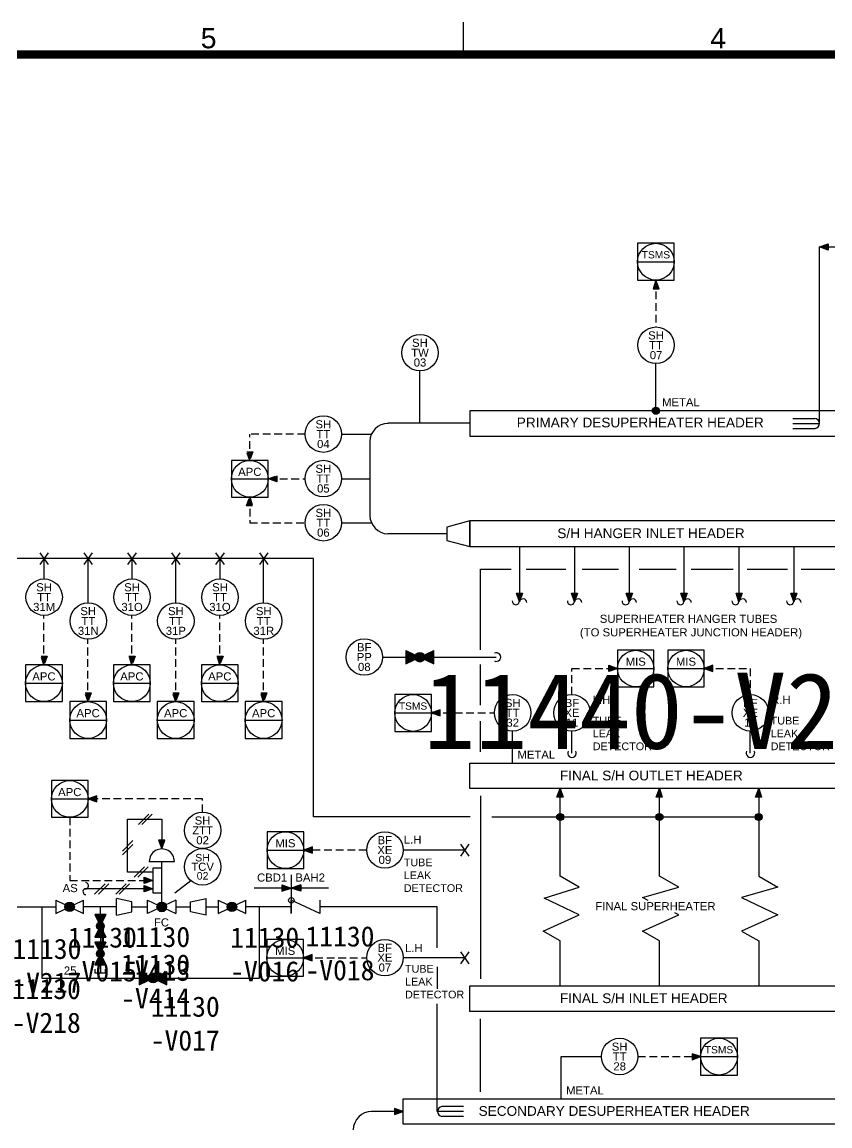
# Model space of a CAD drawing. Header units: millimetres. Extents: x 0 to 643, y 0 to 297.
# Drawn here: x 92.7 to 192.4, y 150.4 to 286.5 of the extents above; entities that cross this region are included whole.
import ezdxf
from ezdxf.enums import TextEntityAlignment as Align

# ---------------------------------------------------------------- set-up
doc = ezdxf.new("R2018")
doc.units = ezdxf.units.MM
doc.linetypes.add('HIDDEN2', pattern=[4.7625, 3.175, -1.5875])
for name, color, linetype in [('1_Valve', 7, 'Continuous'), ('3_I&C', 7, 'Continuous'), ('5_Etc', 7, 'Continuous'), ('6_PIPE(기타)', 7, 'Continuous'), ('6_PIPE(물)', 5, 'Continuous')]:
    doc.layers.add(name, color=color, linetype=linetype)
doc.styles.get("Standard").update_dxf_attribs({"font": 'arial.ttf'})

# ---------------------------------------------------------------- blocks, each defined once
blk = doc.blocks.new('*U9')
h = blk.add_hatch(color=0)
h.dxf.hatch_style = 1
h.paths.add_polyline_path([(-0.21, 0.43, -0.228749), (0.21, 0.43), (0.67, 1.39), (-0.67, 1.39)])
h = blk.add_hatch(color=0)
h.dxf.hatch_style = 1
edge = h.paths.add_edge_path()
edge.add_arc((0, 0), 0.479, 0, 360)
h = blk.add_hatch(color=0)
h.dxf.hatch_style = 1
h.paths.add_polyline_path([(0.67, -1.39), (0.21, -0.43, -0.228749), (-0.21, -0.43), (-0.67, -1.39)])
at = {"color": 0, "linetype": 'ByBlock', "ltscale": 0.1}
for p, q in [((0.67, 1.39), (-0.67, 1.39)), ((0.67, 1.39), (-0.67, -1.39)), ((-0.67, 1.39), (0.67, -1.39)), ((-0.67, -1.39), (0.67, -1.39))]:
    blk.add_line(p, q, dxfattribs=at)
at = {"color": 0}
blk.add_circle((0, 0), 0.479, dxfattribs=at)
at = {"color": 0, "lineweight": 30, "flags": 106}
blk.add_attdef('TAG01', text='', height=1, dxfattribs=at).set_placement((0, -2), align=Align.MIDDLE_CENTER)
at = {"color": 0}
blk.add_attdef('DESCRIPTION01', text='', height=1, dxfattribs=at).set_placement((0, -3.5), align=Align.MIDDLE_CENTER)
blk = doc.blocks.new('LOCAL INSTRUMENT_')
at = {"color": 0, "linetype": 'ByBlock', "ltscale": 0.1}
blk.add_circle((0, 0), 2.41, dxfattribs=at)
at = {"color": 0}
for tag, p in [('TAG01', (-0.01, 1.3)), ('TAG02', (0, 0)), ('TAG03', (0, -1.3))]:
    blk.add_attdef(tag, text='', height=1, dxfattribs=at).set_placement(p, align=Align.MIDDLE_CENTER)
blk = doc.blocks.new('INDICATE DISPLAY_')
at = {"color": 0}
blk.add_line((-2.43, 0), (2.43, 0), dxfattribs=at)
blk.add_lwpolyline([(2.43, 2.43), (-2.43, 2.43), (-2.43, -2.43), (2.43, -2.43)], close=True, dxfattribs=at)
blk.add_circle((0, 0), 2.43, dxfattribs=at)
for tag, p in [('TAG01', (0, 0.91)), ('TAG02', (0, -0.91))]:
    blk.add_attdef(tag, text='', height=1, dxfattribs=at).set_placement(p, align=Align.MIDDLE_CENTER)
blk = doc.blocks.new('*U8')
h = blk.add_hatch(color=0)
h.dxf.hatch_style = 1
edge = h.paths.add_edge_path()
edge.add_arc((0, 0), 0.586, 0, 360)
at = {"color": 0, "linetype": 'ByBlock', "ltscale": 0.1}
for p, q in [((0.82, 1.7), (-0.82, 1.7)), ((0.82, 1.7), (-0.82, -1.7)), ((-0.82, 1.7), (0.82, -1.7)), ((-0.82, -1.7), (0.82, -1.7))]:
    blk.add_line(p, q, dxfattribs=at)
at = {"color": 0}
blk.add_circle((0, 0), 0.586, dxfattribs=at)
at = {"color": 0, "lineweight": 30, "flags": 106}
blk.add_attdef('TAG01', text='', height=1, dxfattribs=at).set_placement((0, -2), align=Align.MIDDLE_CENTER)
at = {"color": 0}
blk.add_attdef('DESCRIPTION01', text='', height=1, dxfattribs=at).set_placement((0, -3.5), align=Align.MIDDLE_CENTER)
blk = doc.blocks.new('*U14')
h = blk.add_hatch(color=0)
h.dxf.hatch_style = 1
h.paths.add_polyline_path([(-0.26, 0.53, -0.228749), (0.26, 0.53), (0.82, 1.71), (-0.82, 1.71)])
h = blk.add_hatch(color=0)
h.dxf.hatch_style = 1
edge = h.paths.add_edge_path()
edge.add_arc((0, 0), 0.589, 0, 360)
h = blk.add_hatch(color=0)
h.dxf.hatch_style = 1
h.paths.add_polyline_path([(0.82, -1.71), (0.26, -0.53, -0.228749), (-0.26, -0.53), (-0.82, -1.71)])
at = {"color": 0, "linetype": 'ByBlock', "ltscale": 0.1}
for p, q in [((0.82, 1.71), (-0.82, 1.71)), ((0.82, 1.71), (-0.82, -1.71)), ((-0.82, 1.71), (0.82, -1.71)), ((-0.82, -1.71), (0.82, -1.71))]:
    blk.add_line(p, q, dxfattribs=at)
at = {"color": 0}
blk.add_circle((0, 0), 0.589, dxfattribs=at)
at = {"color": 0, "lineweight": 30, "flags": 106}
blk.add_attdef('TAG01', text='', height=1, dxfattribs=at).set_placement((0, -2), align=Align.MIDDLE_CENTER)
at = {"color": 0}
blk.add_attdef('DESCRIPTION01', text='', height=1, dxfattribs=at).set_placement((0, -3.5), align=Align.MIDDLE_CENTER)
blk = doc.blocks.new('*U20')
at = {"color": 0, "linetype": 'ByBlock'}
for p, q in [((-2.5, -2.88), (-3.13, 0)), ((0, 0), (-3.13, 0)), ((0, 0), (-0.62, -2.88)), ((-0.62, -2.88), (-2.5, -2.88))]:
    blk.add_line(p, q, dxfattribs=at)
at = {"color": 0}
blk.add_attdef('DESCRIPTION01', text='', height=1, dxfattribs=at).set_placement((1.08, 1.74), align=Align.TOP_LEFT)
blk = doc.blocks.new('*U22')
h = blk.add_hatch(color=0)
h.dxf.hatch_style = 1
h.paths.add_polyline_path([(-1.17, 0.4), (-1.17, -0.4), (0, 0)])
h = blk.add_hatch(color=0)
h.dxf.hatch_style = 1
h.paths.add_polyline_path([(1.17, -0.4), (1.17, 0.4), (0, 0)])
at = {"color": 0}
for p, q in [((0, 1.62), (0, -3.11)), ((-1.17, 0), (-4.58, 0)), ((-1.17, 0.4), (-1.17, -0.4)), ((-1.17, 0.4), (0, 0)), ((-1.17, -0.4), (0, 0)), ((1.17, 0.4), (0, 0)), ((1.17, -0.4), (0, 0)), ((1.17, 0.4), (1.17, -0.4)), ((4.58, 0), (1.17, 0))]:
    blk.add_line(p, q, dxfattribs=at)
blk.add_attdef('DESCRIPTION01_', text='', height=1, dxfattribs=at).set_placement((-0.5, 0.5), align=Align.BOTTOM_RIGHT)
blk.add_attdef('DESCRIPTION02_', text='', height=1, dxfattribs=at).set_placement((0.5, 0.5), align=Align.BOTTOM_LEFT)
blk = doc.blocks.new('*U26')
h = blk.add_hatch(color=0)
h.dxf.hatch_style = 1
h.paths.add_polyline_path([(0, 0), (0.58, 0.27, 0.6373), (-0.58, 0.27)])
h.paths.add_polyline_path([(-0.58, 0.27, 0.109435), (-0.64, 0, 0.109435), (-0.58, -0.27), (0, 0)])
h.paths.add_polyline_path([(0, 0), (-0.58, -0.27, 0.6373), (0.58, -0.27)])
h.paths.add_polyline_path([(0.58, -0.27, 0.109435), (0.64, 0, 0.109435), (0.58, 0.27), (0, 0)])
at = {"color": 0}
for p, q in [((0, 0), (0, 6)), ((-1.87, -0.87), (-1.87, 0.87)), ((-1.87, 0.87), (1.87, -0.87)), ((1.87, 0.87), (-1.87, -0.87)), ((1.87, 0.87), (1.87, -0.87))]:
    blk.add_line(p, q, dxfattribs=at)
at = {"color": 0, "linetype": 'ByBlock'}
blk.add_lwpolyline([(-1.66, 6), (1.66, 6, 1.000163)], format="xyb", close=True, dxfattribs=at)
at = {"color": 0}
for centre, radius in [((5.39, 5.3), 2.41), ((0, 0), 0.639)]:
    blk.add_circle(centre, radius, dxfattribs=at)
for tag, p in [('TAG01', (5.39, 6.5)), ('TAG02', (5.39, 5.3)), ('TAG03', (5.39, 4.1)), ('DESCRIPTION01', (-0.05, -2.06))]:
    blk.add_attdef(tag, text='', height=1, dxfattribs=at).set_placement(p, align=Align.MIDDLE_CENTER)
blk = doc.blocks.new('*U11')
at = {"color": 0}
for tag, p in [('TAG01', (5, 1.5)), ('DESCRIPTION01', (5, -2.07))]:
    blk.add_attdef(tag, text='', height=1, dxfattribs=at).set_placement(p, align=Align.MIDDLE_CENTER)
blk = doc.blocks.new('*U45')
at = {"color": 0}
for p, q in [((-2.74, -3.64), (-2.74, -2.13)), ((0.51, -3.64), (-2.74, -2.13)), ((0.51, -2.13), (0.51, -3.64))]:
    blk.add_line(p, q, dxfattribs=at)
blk.add_circle((-2.74, -2.13), 0.313, dxfattribs=at)
at = {"color": 0, "lineweight": 30, "flags": 104}
blk.add_attdef('TAG01', text='', height=1, dxfattribs=at).set_placement((-1.11, -4.89), align=Align.MIDDLE_CENTER)
at = {"color": 0}
blk.add_attdef('DESCRIPTION01', text='', height=1, dxfattribs=at).set_placement((-1.11, -6.89), align=Align.MIDDLE_CENTER)

msp = doc.modelspace()

# ---------------------------------------------------------------- hatches: boundary and pattern name
at = {"layer": '1_Valve'}
h = msp.add_hatch(color=256, dxfattribs=at)
h.dxf.hatch_style = 1
h.paths.add_polyline_path([(109.59, 185.64), (109.99, 184.56), (110.34, 185.64)])
h = msp.add_hatch(color=256, dxfattribs=at)
h.dxf.hatch_style = 1
h.paths.add_polyline_path([(107.8, 179.28), (108.87, 179.64), (107.8, 180.04)])
at = {"layer": '3_I&C'}
h = msp.add_hatch(color=256, dxfattribs=at)
h.dxf.hatch_style = 1
h.paths.add_polyline_path([(171.3, 253.62), (170.91, 254.7), (170.55, 253.62)])
h = msp.add_hatch(color=256, dxfattribs=at)
h.dxf.hatch_style = 1
edge = h.paths.add_edge_path()
edge.add_arc((170.91, 238.58), 0.437, 0, 360)
at = {"layer": '3_I&C', "linetype": 'HIDDEN2', "ltscale": 0.3}
h = msp.add_hatch(color=256, dxfattribs=at)
h.dxf.hatch_style = 1
h.paths.add_polyline_path([(120.47, 233.53), (120.83, 232.46), (121.22, 233.53)])
h = msp.add_hatch(color=256, dxfattribs=at)
h.dxf.hatch_style = 1
h.paths.add_polyline_path([(124.16, 230.55), (123.09, 230.2), (124.16, 229.8)])
h = msp.add_hatch(color=256, dxfattribs=at)
h.dxf.hatch_style = 1
h.paths.add_polyline_path([(121.18, 226.86), (120.83, 227.93), (120.43, 226.86)])
h = msp.add_hatch(color=256, dxfattribs=at)
h.dxf.hatch_style = 1
h.paths.add_polyline_path([(95.09, 208.31), (95.45, 207.24), (95.85, 208.31)])
h = msp.add_hatch(color=256, dxfattribs=at)
h.dxf.hatch_style = 1
h.paths.add_polyline_path([(105.93, 208.31), (106.29, 207.24), (106.69, 208.31)])
h = msp.add_hatch(color=256, dxfattribs=at)
h.dxf.hatch_style = 1
h.paths.add_polyline_path([(116.78, 208.31), (117.13, 207.24), (117.53, 208.31)])
at = {"layer": '3_I&C'}
h = msp.add_hatch(color=256, dxfattribs=at)
h.dxf.hatch_style = 1
h.paths.add_polyline_path([(165.11, 206.45), (166.18, 206.8), (165.11, 207.2)])
h = msp.add_hatch(color=256, dxfattribs=at)
h.dxf.hatch_style = 1
h.paths.add_polyline_path([(177.94, 207.2), (176.86, 206.8), (177.94, 206.45)])
at = {"layer": '3_I&C', "linetype": 'HIDDEN2', "ltscale": 0.3}
h = msp.add_hatch(color=256, dxfattribs=at)
h.dxf.hatch_style = 1
h.paths.add_polyline_path([(100.53, 203.79), (100.89, 202.71), (101.29, 203.79)])
h = msp.add_hatch(color=256, dxfattribs=at)
h.dxf.hatch_style = 1
h.paths.add_polyline_path([(111.34, 203.79), (111.69, 202.71), (112.09, 203.79)])
h = msp.add_hatch(color=256, dxfattribs=at)
h.dxf.hatch_style = 1
h.paths.add_polyline_path([(122.18, 203.79), (122.53, 202.71), (122.93, 203.79)])
at = {"layer": '3_I&C'}
h = msp.add_hatch(color=256, dxfattribs=at)
h.dxf.hatch_style = 1
h.paths.add_polyline_path([(144.3, 201.72), (143.23, 201.32), (144.3, 200.97)])
h = msp.add_hatch(color=256, dxfattribs=at)
h.dxf.hatch_style = 1
h.paths.add_polyline_path([(101.96, 191.12), (100.89, 190.72), (101.96, 190.36)])
h = msp.add_hatch(color=256, dxfattribs=at)
h.dxf.hatch_style = 1
h.paths.add_polyline_path([(128.55, 184.8), (127.48, 184.4), (128.55, 184.05)])
h = msp.add_hatch(color=256, dxfattribs=at)
h.dxf.hatch_style = 1
h.paths.add_polyline_path([(107.8, 180.31), (108.87, 180.67), (107.8, 181.07)])
h = msp.add_hatch(color=256, dxfattribs=at)
h.dxf.hatch_style = 1
h.paths.add_polyline_path([(128.53, 171.54), (127.46, 171.14), (128.53, 170.78)])
h = msp.add_hatch(color=256, dxfattribs=at)
h.dxf.hatch_style = 1
h.paths.add_polyline_path([(175.36, 158.55), (176.43, 158.95), (175.36, 159.31)])
at = {"layer": '6_PIPE(기타)'}
h = msp.add_hatch(color=256, dxfattribs=at)
h.dxf.hatch_style = 1
h.paths.add_polyline_path([(153.71, 216.1), (154.07, 215.02), (154.46, 216.1)])
h = msp.add_hatch(color=256, dxfattribs=at)
h.dxf.hatch_style = 1
h.paths.add_polyline_path([(160.5, 216.1), (160.86, 215.02), (161.26, 216.1)])
h = msp.add_hatch(color=256, dxfattribs=at)
h.dxf.hatch_style = 1
h.paths.add_polyline_path([(167.25, 216.1), (167.61, 215.02), (168.01, 216.1)])
h = msp.add_hatch(color=256, dxfattribs=at)
h.dxf.hatch_style = 1
h.paths.add_polyline_path([(174, 216.1), (174.36, 215.02), (174.76, 216.1)])
h = msp.add_hatch(color=256, dxfattribs=at)
h.dxf.hatch_style = 1
h.paths.add_polyline_path([(180.8, 216.1), (181.15, 215.02), (181.55, 216.1)])
h = msp.add_hatch(color=256, dxfattribs=at)
h.dxf.hatch_style = 1
h.paths.add_polyline_path([(187.55, 216.1), (187.9, 215.02), (188.3, 216.1)])
h = msp.add_hatch(color=256, dxfattribs=at)
h.dxf.hatch_style = 1
h.paths.add_polyline_path([(159.47, 190.92), (159.11, 191.99), (158.71, 190.92)])
h = msp.add_hatch(color=256, dxfattribs=at)
h.dxf.hatch_style = 1
h.paths.add_polyline_path([(171.7, 190.92), (171.34, 191.99), (170.95, 190.92)])
h = msp.add_hatch(color=256, dxfattribs=at)
h.dxf.hatch_style = 1
h.paths.add_polyline_path([(183.93, 190.92), (183.58, 191.99), (183.18, 190.92)])
h = msp.add_hatch(color=256, dxfattribs=at)
h.dxf.hatch_style = 1
edge = h.paths.add_edge_path()
edge.add_arc((159.11, 188.5), 0.437, 0, 360)
h = msp.add_hatch(color=256, dxfattribs=at)
h.dxf.hatch_style = 1
edge = h.paths.add_edge_path()
edge.add_arc((171.34, 188.5), 0.437, 0, 360)
h = msp.add_hatch(color=256, dxfattribs=at)
h.dxf.hatch_style = 1
edge = h.paths.add_edge_path()
edge.add_arc((183.58, 188.5), 0.437, 0, 360)
h = msp.add_hatch(color=256, dxfattribs=at)
h.dxf.hatch_style = 1
h.paths.add_polyline_path([(138.66, 151.8), (139.73, 152.2), (138.66, 152.55)])
at = {"layer": '6_PIPE(물)'}
h = msp.add_hatch(color=256, dxfattribs=at)
h.dxf.hatch_style = 1
h.paths.add_polyline_path([(192.15, 259.15), (191.08, 258.79), (192.15, 258.39)])

# ---------------------------------------------------------------- linework, layer by layer
msp.add_line((147.17, 282.5), (147.17, 286.5))
at = {"color": 0, "ltscale": 10, "const_width": 1}
msp.add_lwpolyline([(21.5, 282.5), (398.5, 282.5), (398.5, 14.5), (21.5, 14.5)], close=True, dxfattribs=at)
at = {"layer": '1_Valve'}
for p, q in [((105.77, 181.7), (105.77, 188.22)), ((105.77, 188.22), (109.98, 188.22)), ((108.36, 188.85), (107.09, 187.58)), ((108.79, 188.85), (107.52, 187.58)), ((109.98, 188.22), (109.98, 184.56)), ((106.41, 185.6), (105.14, 184.29)), ((106.41, 185.12), (105.14, 183.85)), ((108.87, 181.7), (105.77, 181.7)), ((107.84, 182.34), (106.57, 181.07)), ((108.28, 182.34), (107.01, 181.07)), ((109.98, 182.18), (108.87, 182.18)), ((108.87, 182.18), (108.87, 179.16)), ((102.99, 180.27), (101.68, 179)), ((103.43, 180.27), (102.16, 179)), ((105.58, 180.27), (104.31, 179)), ((106.01, 180.27), (104.74, 179)), ((111.57, 179.16), (113.56, 180.67)), ((108.87, 179.64), (100.45, 179.64)), ((108.87, 179.16), (109.98, 179.16))]:
    msp.add_line(p, q, dxfattribs=at)
for points in [[(110.34, 185.64), (109.59, 185.64), (109.99, 184.56), (110.34, 185.64)], [(107.8, 179.28), (107.8, 180.04), (108.87, 179.64), (107.8, 179.28)]]:
    msp.add_lwpolyline(points, dxfattribs=at)
for centre, radius, start, end in [((100.53, 180.03), 0.402, 259.7578, 80.4968), ((100.64, 179.3), 0.381, 118.6908, 262.9865)]:
    msp.add_arc(centre, radius, start, end, dxfattribs=at)
at = {"layer": '3_I&C', "linetype": 'HIDDEN2', "ltscale": 0.3}
for p, q in [((170.91, 254.7), (170.91, 248.9)), ((127.66, 235.68), (120.83, 235.68)), ((120.83, 232.46), (120.83, 235.68)), ((123.09, 230.2), (127.66, 230.2)), ((120.83, 227.93), (120.83, 224.75)), ((120.83, 224.75), (127.66, 224.75)), ((95.45, 207.24), (95.45, 213.36)), ((106.29, 207.24), (106.29, 213.36)), ((117.13, 207.24), (117.13, 213.36)), ((100.85, 202.71), (100.85, 210.42)), ((111.69, 202.71), (111.69, 210.42)), ((122.54, 202.71), (122.53, 210.42)), ((160.54, 203.59), (160.54, 206.8)), ((160.54, 206.8), (166.18, 206.8)), ((176.86, 206.8), (182.54, 206.8)), ((182.54, 206.8), (182.54, 203.59)), ((143.23, 201.32), (151.01, 201.32)), ((114.99, 190.72), (100.89, 190.72)), ((114.99, 189.09), (114.99, 190.72)), ((98.63, 188.46), (98.63, 180.67)), ((135.24, 184.4), (127.48, 184.4)), ((98.63, 180.67), (108.87, 180.67)), ((127.46, 171.14), (135.24, 171.14)), ((168.68, 158.95), (176.43, 158.95))]:
    msp.add_line(p, q, dxfattribs=at)
at = {"layer": '3_I&C'}
for p, q in [((170.91, 238.58), (170.91, 244.41)), ((141.8, 237.03), (141.8, 243.5)), ((147.95, 237.03), (137.86, 237.03)), ((132.15, 235.68), (135.83, 235.68)), ((135.64, 234.76), (135.64, 225.66)), ((132.15, 230.2), (135.64, 230.2)), ((132.15, 224.75), (135.85, 224.75)), ((145.13, 223.4), (137.86, 223.4)), ((95.97, 221.08), (94.93, 219.61)), ((94.93, 221.08), (95.97, 219.61)), ((101.41, 221.08), (100.37, 219.61)), ((100.37, 221.08), (101.41, 219.61)), ((106.81, 221.08), (105.77, 219.61)), ((105.77, 221.08), (106.81, 219.61)), ((112.21, 221.08), (111.18, 219.61)), ((111.18, 221.08), (112.21, 219.61)), ((117.65, 221.08), (116.62, 219.61)), ((116.62, 221.08), (117.65, 219.61)), ((123.05, 221.08), (122.02, 219.61)), ((122.02, 221.08), (123.05, 219.61)), ((95.45, 220.35), (95.45, 217.84)), ((100.89, 214.91), (100.89, 220.35)), ((106.29, 220.35), (106.29, 217.84)), ((111.69, 214.91), (111.69, 220.35)), ((117.13, 220.35), (117.13, 217.84)), ((122.53, 214.91), (122.53, 220.35)), ((137.19, 208.19), (140.09, 208.19)), ((143.5, 208.19), (151.21, 208.19)), ((153.23, 195.13), (153.23, 199.1)), ((160.54, 196.36), (160.54, 199.1)), ((182.54, 196.36), (182.54, 199.1)), ((147.83, 185.14), (146.8, 183.67)), ((146.8, 185.14), (147.83, 183.67)), ((147.32, 184.4), (139.73, 184.4)), ((147.83, 171.87), (146.8, 170.41)), ((146.8, 171.87), (147.83, 170.41)), ((147.32, 171.14), (139.73, 171.14)), ((159.23, 153.74), (159.23, 158.95)), ((159.23, 158.95), (164.2, 158.95))]:
    msp.add_line(p, q, dxfattribs=at)
for points in [[(170.55, 253.62), (171.3, 253.62), (170.91, 254.7), (170.55, 253.62)], [(165.11, 206.45), (165.11, 207.2), (166.18, 206.8), (165.11, 206.45)], [(177.94, 206.45), (177.94, 207.2), (176.86, 206.8), (177.94, 206.45)], [(144.3, 200.97), (144.3, 201.72), (143.23, 201.32), (144.3, 200.97)], [(101.96, 190.36), (101.96, 191.12), (100.89, 190.72), (101.96, 190.36)], [(128.55, 184.05), (128.55, 184.8), (127.48, 184.4), (128.55, 184.05)], [(107.8, 180.31), (107.8, 181.07), (108.87, 180.67), (107.8, 180.31)], [(128.53, 170.78), (128.53, 171.54), (127.46, 171.14), (128.53, 170.78)], [(175.36, 159.31), (175.36, 158.55), (176.43, 158.95), (175.36, 159.31)]]:
    msp.add_lwpolyline(points, dxfattribs=at)
at = {"layer": '3_I&C', "linetype": 'HIDDEN2', "ltscale": 0.3}
for points in [[(120.47, 233.53), (121.22, 233.53), (120.83, 232.46), (120.47, 233.53)], [(124.16, 230.55), (124.16, 229.8), (123.09, 230.2), (124.16, 230.55)], [(121.18, 226.86), (120.43, 226.86), (120.83, 227.93), (121.18, 226.86)], [(95.09, 208.31), (95.85, 208.31), (95.45, 207.24), (95.09, 208.31)], [(105.93, 208.31), (106.69, 208.31), (106.29, 207.24), (105.93, 208.31)], [(116.78, 208.31), (117.53, 208.31), (117.13, 207.24), (116.78, 208.31)], [(100.53, 203.79), (101.29, 203.79), (100.89, 202.71), (100.53, 203.79)], [(111.34, 203.79), (112.09, 203.79), (111.69, 202.71), (111.34, 203.79)], [(122.18, 203.79), (122.93, 203.79), (122.53, 202.71), (122.18, 203.79)]]:
    msp.add_lwpolyline(points, dxfattribs=at)
at = {"layer": '3_I&C'}
msp.add_circle((170.91, 238.58), 0.437, dxfattribs=at)
for centre, radius, start, end in [((137.88, 234.78), 2.24, 90, 180), ((137.95, 225.72), 2.32, 181.2292, 267.7567), ((151.23, 208.21), 0.536, 244.0448, 115.9552), ((160.56, 196.38), 0.536, 154.0448, 25.9552), ((182.56, 196.38), 0.536, 154.0448, 25.9552)]:
    msp.add_arc(centre, radius, start, end, dxfattribs=at)
at = {"layer": '5_Etc'}
for points in [[(193.86, 238.58), (147.95, 238.58), (147.95, 235.44), (193.86, 235.44)], [(193.86, 224.99), (147.95, 224.99), (147.95, 221.86), (193.86, 221.86)], [(147.95, 195.13), (214.79, 195.13), (214.79, 191.99), (147.95, 191.99)], [(147.95, 167.68), (193.86, 167.68), (193.86, 164.51), (147.95, 164.51)], [(139.73, 153.74), (198.35, 153.74), (198.35, 150.61), (139.73, 150.61)]]:
    msp.add_lwpolyline(points, close=True, dxfattribs=at)
msp.add_lwpolyline([(147.95, 224.99), (145.13, 224.24), (145.13, 222.57), (147.95, 221.86), (147.95, 224.99)], dxfattribs=at)
at = {"layer": '6_PIPE(기타)'}
for p, q in [((154.07, 221.86), (154.07, 215.02)), ((160.86, 221.86), (160.86, 215.02)), ((167.61, 221.86), (167.61, 215.02)), ((174.36, 221.86), (174.36, 215.02)), ((181.15, 221.86), (181.15, 215.02)), ((187.9, 221.86), (187.9, 215.02)), ((128.69, 220.35), (30.48, 220.35)), ((128.69, 188.5), (128.69, 220.35)), ((149.26, 209.11), (149.26, 219.04)), ((149.26, 219.04), (153.04, 219.04)), ((154.9, 219.04), (159.79, 219.04)), ((161.81, 219.04), (166.3, 219.04)), ((168.84, 219.04), (173.41, 219.04)), ((175.24, 219.04), (180.44, 219.04)), ((182.15, 219.04), (187.15, 219.04)), ((188.82, 219.04), (196.17, 219.04)), ((149.26, 202.28), (149.26, 207.28)), ((149.26, 196.52), (149.26, 200.29)), ((159.11, 181.19), (159.11, 191.99)), ((171.34, 181.19), (171.34, 191.99)), ((183.58, 191.99), (183.58, 181.19)), ((149.26, 191.12), (149.26, 168.56)), ((147.99, 188.5), (128.69, 188.5)), ((150.69, 188.5), (183.58, 188.5)), ((161.45, 179.84), (159.11, 181.19)), ((173.73, 179.84), (171.34, 181.19)), ((183.58, 181.19), (185.96, 179.84)), ((157.14, 178.5), (161.45, 179.84)), ((169.24, 178.57), (173.73, 179.84)), ((185.96, 179.84), (181.47, 178.57)), ((161.45, 176.42), (157.14, 178.5)), ((169.95, 178.21), (169.24, 178.57)), ((181.47, 178.57), (185.96, 176.42)), ((157.01, 174.4), (161.45, 176.42)), ((169.24, 174.4), (173.73, 176.42)), ((173.73, 176.42), (173.25, 176.66)), ((185.96, 176.42), (181.47, 174.4)), ((159.11, 173.24), (157.01, 174.4)), ((171.34, 173.24), (169.24, 174.4)), ((181.47, 174.4), (183.58, 173.24)), ((159.11, 167.68), (159.11, 173.24)), ((171.34, 167.68), (171.34, 173.24)), ((183.58, 173.24), (183.58, 167.68)), ((149.26, 154.62), (149.26, 163.63)), ((139.73, 152.2), (135.84, 152.2))]:
    msp.add_line(p, q, dxfattribs=at)
for points in [[(153.71, 216.1), (154.46, 216.1), (154.07, 215.02), (153.71, 216.1)], [(160.5, 216.1), (161.26, 216.1), (160.86, 215.02), (160.5, 216.1)], [(167.25, 216.1), (168.01, 216.1), (167.61, 215.02), (167.25, 216.1)], [(174, 216.1), (174.76, 216.1), (174.36, 215.02), (174, 216.1)], [(180.8, 216.1), (181.55, 216.1), (181.15, 215.02), (180.8, 216.1)], [(187.55, 216.1), (188.3, 216.1), (187.9, 215.02), (187.55, 216.1)], [(159.47, 190.92), (158.71, 190.92), (159.11, 191.99), (159.47, 190.92)], [(171.7, 190.92), (170.95, 190.92), (171.34, 191.99), (171.7, 190.92)], [(183.93, 190.92), (183.18, 190.92), (183.58, 191.99), (183.93, 190.92)], [(138.66, 152.55), (138.66, 151.8), (139.73, 152.2), (138.66, 152.55)]]:
    msp.add_lwpolyline(points, dxfattribs=at)
for centre in [(159.11, 188.5), (171.34, 188.5), (183.58, 188.5)]:
    msp.add_circle(centre, 0.437, dxfattribs=at)
for centre, radius, start, end in [((153.63, 215.11), 0.441, 177.9156, 349.1182), ((154.52, 214.92), 0.463, 0.7495, 166.8436), ((160.43, 215.11), 0.441, 177.9156, 349.1182), ((161.31, 214.92), 0.463, 0.7495, 166.8436), ((167.18, 215.11), 0.441, 177.9156, 349.1182), ((168.06, 214.92), 0.463, 0.7495, 166.8436), ((173.93, 215.11), 0.441, 177.9156, 349.1182), ((174.81, 214.92), 0.463, 0.7495, 166.8436), ((180.72, 215.11), 0.441, 177.9156, 349.1182), ((181.6, 214.92), 0.463, 0.7495, 166.8436), ((187.47, 215.11), 0.441, 177.9156, 349.1182), ((188.36, 214.92), 0.463, 0.7495, 166.8436), ((135.89, 149.88), 2.31, 90.7017, 178.7979)]:
    msp.add_arc(centre, radius, start, end, dxfattribs=at)
at = {"layer": '6_PIPE(물)'}
for p, q in [((191.08, 236.99), (191.08, 258.79)), ((191.08, 258.79), (203.71, 258.79)), ((187.79, 237.62), (190.5, 237.62)), ((187.79, 236.99), (191.08, 236.99)), ((187.79, 236.39), (190.53, 236.39)), ((85.48, 177.41), (96.92, 177.41)), ((95.17, 177.41), (95.17, 168.64)), ((104.38, 177.41), (100.31, 177.41)), ((102.4, 176.46), (102.4, 177.41)), ((106.29, 177.41), (108.24, 177.41)), ((111.73, 177.41), (113.52, 177.41)), ((115.43, 177.41), (116.93, 177.41)), ((125.95, 177.41), (120.33, 177.41)), ((122.02, 168.64), (122.02, 177.41)), ((143.94, 177.41), (129.44, 177.41)), ((143.94, 172.37), (143.94, 177.41)), ((102.4, 173.68), (102.4, 173.05)), ((102.4, 170.27), (102.4, 169.23)), ((101.76, 169.23), (101.76, 169.75)), ((102.99, 169.23), (101.76, 169.23)), ((102.99, 169.75), (102.99, 169.23)), ((143.94, 170.03), (143.94, 167.29)), ((95.17, 168.64), (107.2, 168.64)), ((110.62, 168.64), (122.02, 168.64)), ((143.94, 152.2), (143.94, 165.45)), ((147.2, 152.79), (144.5, 152.79)), ((147.2, 152.2), (143.94, 152.2)), ((147.2, 151.56), (144.5, 151.56))]:
    msp.add_line(p, q, dxfattribs=at)
msp.add_lwpolyline([(192.15, 259.15), (192.15, 258.39), (191.08, 258.79), (192.15, 259.15)], dxfattribs=at)
for centre, radius, start, end in [((190.46, 237.01), 0.618, 275.7282, 86.7539), ((144.61, 152.18), 0.625, 100.0268, 259.9732)]:
    msp.add_arc(centre, radius, start, end, dxfattribs=at)

# ---------------------------------------------------------------- block references
at = {"layer": '1_Valve'}
ref = msp.add_blockref('*U14', (141.8, 208.19), dxfattribs=dict(at, rotation=90))
lines = msp.add_mtext('11440-V270', dxfattribs={"layer": '0', "color": 0, "insert": (142.26, 206.29), "char_height": 9.392, "attachment_point": 1})
ref.add_attrib('TAG01', '', (142.26, 206.29), dxfattribs={"flags": 104}).embed_mtext(lines)
ref = msp.add_blockref('*U26', (109.98, 177.41), dxfattribs=dict(at, xscale=0.9328214466561867, yscale=0.9328214466561867, zscale=0.9328214466561867))
ref.add_attrib('TAG01', 'SH', dxfattribs={"layer": '0', "color": 0, "height": 0.933}).set_placement((115.01, 183.48), align=Align.MIDDLE_CENTER)
ref.add_attrib('TAG02', 'TCV', dxfattribs={"layer": '0', "color": 0, "height": 1}).set_placement((115.01, 182.36), align=Align.MIDDLE_CENTER)
ref.add_attrib('TAG03', '02', dxfattribs={"layer": '0', "color": 0, "height": 0.933}).set_placement((115.01, 181.24), align=Align.MIDDLE_CENTER)
ref.add_attrib('DESCRIPTION01', 'FC', dxfattribs={"layer": '0', "color": 0, "height": 1}).set_placement((109.94, 175.5), align=Align.MIDDLE_CENTER)
msp.add_blockref('*U11', (93.68, 178.23), dxfattribs=at).add_auto_attribs({'TAG01': 'AS'})
ref = msp.add_blockref('*U45', (128.9, 180.52), dxfattribs=dict(at, xscale=1.077625483031632, yscale=1.077625483031632, zscale=1.077625483031632))
lines = msp.add_mtext('11130\\P-V018', dxfattribs={"layer": '0', "color": 0, "insert": (127.7, 175.03), "char_height": 2.5, "attachment_point": 1})
ref.add_attrib('TAG01', '', (127.7, 175.03), dxfattribs={"flags": 104}).embed_mtext(lines)
ref = msp.add_blockref('*U8', (98.61, 177.41), dxfattribs=dict(at, rotation=90))
lines = msp.add_mtext('11130\\P-V015', dxfattribs={"layer": '0', "color": 0, "insert": (98.4, 174.89), "char_height": 2.5, "attachment_point": 1})
ref.add_attrib('TAG01', '', (98.4, 174.89), dxfattribs={"flags": 104}).embed_mtext(lines)
ref = msp.add_blockref('*U8', (118.63, 177.41), dxfattribs=dict(at, rotation=90))
lines = msp.add_mtext('11130\\P-V016', dxfattribs={"layer": '0', "color": 0, "insert": (118.42, 174.89), "char_height": 2.5, "attachment_point": 1})
ref.add_attrib('TAG01', '', (118.42, 174.89), dxfattribs={"flags": 104}).embed_mtext(lines)
ref = msp.add_blockref('*U9', (102.4, 175.07), dxfattribs=at)
lines = msp.add_mtext('11130\\P-V413', dxfattribs={"layer": '0', "color": 0, "insert": (104.97, 174.97), "char_height": 2.5, "attachment_point": 1})
ref.add_attrib('TAG01', '', (104.97, 174.97), dxfattribs={"flags": 104}).embed_mtext(lines)
ref = msp.add_blockref('*U8', (88.06, 173.46), dxfattribs=at)
lines = msp.add_mtext('11130\\P-V217', dxfattribs={"layer": '0', "color": 0, "insert": (91.56, 173.49), "char_height": 2.5, "attachment_point": 1})
ref.add_attrib('TAG01', '', (91.56, 173.49), dxfattribs={"flags": 104}).embed_mtext(lines)
ref = msp.add_blockref('*U9', (102.4, 171.66), dxfattribs=at)
lines = msp.add_mtext('11130\\P-V414', dxfattribs={"layer": '0', "color": 0, "insert": (104.97, 171.56), "char_height": 2.5, "attachment_point": 1})
ref.add_attrib('TAG01', '', (104.97, 171.56), dxfattribs={"flags": 104}).embed_mtext(lines)
ref = msp.add_blockref('*U8', (88.06, 168.59), dxfattribs=at)
lines = msp.add_mtext('11130\\P-V218', dxfattribs={"layer": '0', "color": 0, "insert": (91.49, 168.55), "char_height": 2.5, "attachment_point": 1})
ref.add_attrib('TAG01', '', (91.49, 168.55), dxfattribs={"flags": 104}).embed_mtext(lines)
ref = msp.add_blockref('*U14', (108.91, 168.64), dxfattribs=dict(at, rotation=90))
lines = msp.add_mtext('11130\\P-V017', dxfattribs={"layer": '0', "color": 0, "insert": (108.62, 166.37), "char_height": 2.5, "attachment_point": 1})
ref.add_attrib('TAG01', '', (108.62, 166.37), dxfattribs={"flags": 104}).embed_mtext(lines)
at = {"layer": '3_I&C'}
ref = msp.add_blockref('INDICATE DISPLAY_', (170.91, 256.96), dxfattribs=dict(at, xscale=0.9323980496620473, yscale=0.9323980496620473, zscale=0.9323980496620473))
ref.add_attrib('TAG01', 'TSMS', dxfattribs={"layer": '0', "color": 0, "height": 0.9}).set_placement((170.91, 257.81), align=Align.MIDDLE_CENTER)
ref = msp.add_blockref('LOCAL INSTRUMENT_', (141.82, 245.74), dxfattribs=dict(at, xscale=0.9328066012362992, yscale=0.9328066012362992, zscale=0.9328066012362992))
ref.add_attrib('TAG01', 'SH', dxfattribs={"layer": '0', "color": 0, "height": 1}).set_placement((141.81, 246.96), align=Align.MIDDLE_CENTER)
ref.add_attrib('TAG02', 'TW', dxfattribs={"layer": '0', "color": 0, "height": 1}).set_placement((141.82, 245.74), align=Align.MIDDLE_CENTER)
ref.add_attrib('TAG03', '03', dxfattribs={"layer": '0', "color": 0, "height": 1}).set_placement((141.82, 244.53), align=Align.MIDDLE_CENTER)
ref = msp.add_blockref('LOCAL INSTRUMENT_', (170.93, 246.66), dxfattribs=dict(at, xscale=0.9328066012362992, yscale=0.9328066012362992, zscale=0.9328066012362992))
ref.add_attrib('TAG01', 'SH', dxfattribs={"layer": '0', "color": 0, "height": 1}).set_placement((170.92, 247.87), align=Align.MIDDLE_CENTER)
ref.add_attrib('TAG02', 'TT', dxfattribs={"layer": '0', "color": 0, "height": 1}).set_placement((170.93, 246.66), align=Align.MIDDLE_CENTER)
ref.add_attrib('TAG03', '07', dxfattribs={"layer": '0', "color": 0, "height": 1}).set_placement((170.93, 245.44), align=Align.MIDDLE_CENTER)
ref = msp.add_blockref('LOCAL INSTRUMENT_', (129.9, 235.7), dxfattribs=dict(at, xscale=0.9328066012362992, yscale=0.9328066012362992, zscale=0.9328066012362992))
ref.add_attrib('TAG01', 'SH', dxfattribs={"layer": '0', "color": 0, "height": 1}).set_placement((129.9, 236.91), align=Align.MIDDLE_CENTER)
ref.add_attrib('TAG02', 'TT', dxfattribs={"layer": '0', "color": 0, "height": 1}).set_placement((129.9, 235.7), align=Align.MIDDLE_CENTER)
ref.add_attrib('TAG03', '04', dxfattribs={"layer": '0', "color": 0, "height": 1}).set_placement((129.9, 234.48), align=Align.MIDDLE_CENTER)
ref = msp.add_blockref('INDICATE DISPLAY_', (120.83, 230.2), dxfattribs=dict(at, xscale=0.9323980496620473, yscale=0.9323980496620473, zscale=0.9323980496620473))
ref.add_attrib('TAG01', 'APC', dxfattribs={"layer": '0', "color": 0, "height": 1}).set_placement((120.83, 231.05), align=Align.MIDDLE_CENTER)
ref = msp.add_blockref('LOCAL INSTRUMENT_', (129.9, 230.22), dxfattribs=dict(at, xscale=0.9328066012362992, yscale=0.9328066012362992, zscale=0.9328066012362992))
ref.add_attrib('TAG01', 'SH', dxfattribs={"layer": '0', "color": 0, "height": 1}).set_placement((129.9, 231.43), align=Align.MIDDLE_CENTER)
ref.add_attrib('TAG02', 'TT', dxfattribs={"layer": '0', "color": 0, "height": 1}).set_placement((129.9, 230.22), align=Align.MIDDLE_CENTER)
ref.add_attrib('TAG03', '05', dxfattribs={"layer": '0', "color": 0, "height": 1}).set_placement((129.9, 229), align=Align.MIDDLE_CENTER)
ref = msp.add_blockref('LOCAL INSTRUMENT_', (129.9, 224.77), dxfattribs=dict(at, xscale=0.9328066012362992, yscale=0.9328066012362992, zscale=0.9328066012362992))
ref.add_attrib('TAG01', 'SH', dxfattribs={"layer": '0', "color": 0, "height": 1}).set_placement((129.9, 225.99), align=Align.MIDDLE_CENTER)
ref.add_attrib('TAG02', 'TT', dxfattribs={"layer": '0', "color": 0, "height": 1}).set_placement((129.9, 224.77), align=Align.MIDDLE_CENTER)
ref.add_attrib('TAG03', '06', dxfattribs={"layer": '0', "color": 0, "height": 1}).set_placement((129.9, 223.56), align=Align.MIDDLE_CENTER)
ref = msp.add_blockref('LOCAL INSTRUMENT_', (95.47, 215.6), dxfattribs=dict(at, xscale=0.9328066012362992, yscale=0.9328066012362992, zscale=0.9328066012362992))
ref.add_attrib('TAG01', 'SH', dxfattribs={"layer": '0', "color": 0, "height": 1}).set_placement((95.46, 216.82), align=Align.MIDDLE_CENTER)
ref.add_attrib('TAG02', 'TT', dxfattribs={"layer": '0', "color": 0, "height": 1}).set_placement((95.47, 215.6), align=Align.MIDDLE_CENTER)
ref.add_attrib('TAG03', '31M', dxfattribs={"layer": '0', "color": 0, "height": 1}).set_placement((95.47, 214.39), align=Align.MIDDLE_CENTER)
ref = msp.add_blockref('LOCAL INSTRUMENT_', (106.31, 215.6), dxfattribs=dict(at, xscale=0.9328066012362992, yscale=0.9328066012362992, zscale=0.9328066012362992))
ref.add_attrib('TAG01', 'SH', dxfattribs={"layer": '0', "color": 0, "height": 1}).set_placement((106.31, 216.82), align=Align.MIDDLE_CENTER)
ref.add_attrib('TAG02', 'TT', dxfattribs={"layer": '0', "color": 0, "height": 1}).set_placement((106.31, 215.6), align=Align.MIDDLE_CENTER)
ref.add_attrib('TAG03', '31O', dxfattribs={"layer": '0', "color": 0, "height": 1}).set_placement((106.31, 214.39), align=Align.MIDDLE_CENTER)
ref = msp.add_blockref('LOCAL INSTRUMENT_', (117.15, 215.6), dxfattribs=dict(at, xscale=0.9328066012362992, yscale=0.9328066012362992, zscale=0.9328066012362992))
ref.add_attrib('TAG01', 'SH', dxfattribs={"layer": '0', "color": 0, "height": 1}).set_placement((117.15, 216.82), align=Align.MIDDLE_CENTER)
ref.add_attrib('TAG02', 'TT', dxfattribs={"layer": '0', "color": 0, "height": 1}).set_placement((117.15, 215.6), align=Align.MIDDLE_CENTER)
ref.add_attrib('TAG03', '31Q', dxfattribs={"layer": '0', "color": 0, "height": 1}).set_placement((117.15, 214.39), align=Align.MIDDLE_CENTER)
ref = msp.add_blockref('LOCAL INSTRUMENT_', (100.91, 212.66), dxfattribs=dict(at, xscale=0.9328066012362992, yscale=0.9328066012362992, zscale=0.9328066012362992))
ref.add_attrib('TAG01', 'SH', dxfattribs={"layer": '0', "color": 0, "height": 1}).set_placement((100.9, 213.88), align=Align.MIDDLE_CENTER)
ref.add_attrib('TAG02', 'TT', dxfattribs={"layer": '0', "color": 0, "height": 1}).set_placement((100.91, 212.66), align=Align.MIDDLE_CENTER)
ref.add_attrib('TAG03', '31N', dxfattribs={"layer": '0', "color": 0, "height": 1}).set_placement((100.91, 211.45), align=Align.MIDDLE_CENTER)
ref = msp.add_blockref('LOCAL INSTRUMENT_', (111.71, 212.66), dxfattribs=dict(at, xscale=0.9328066012362992, yscale=0.9328066012362992, zscale=0.9328066012362992))
ref.add_attrib('TAG01', 'SH', dxfattribs={"layer": '0', "color": 0, "height": 1}).set_placement((111.71, 213.88), align=Align.MIDDLE_CENTER)
ref.add_attrib('TAG02', 'TT', dxfattribs={"layer": '0', "color": 0, "height": 1}).set_placement((111.71, 212.66), align=Align.MIDDLE_CENTER)
ref.add_attrib('TAG03', '31P', dxfattribs={"layer": '0', "color": 0, "height": 1}).set_placement((111.71, 211.45), align=Align.MIDDLE_CENTER)
ref = msp.add_blockref('LOCAL INSTRUMENT_', (122.55, 212.66), dxfattribs=dict(at, xscale=0.9328066012362992, yscale=0.9328066012362992, zscale=0.9328066012362992))
ref.add_attrib('TAG01', 'SH', dxfattribs={"layer": '0', "color": 0, "height": 1}).set_placement((122.55, 213.88), align=Align.MIDDLE_CENTER)
ref.add_attrib('TAG02', 'TT', dxfattribs={"layer": '0', "color": 0, "height": 1}).set_placement((122.55, 212.66), align=Align.MIDDLE_CENTER)
ref.add_attrib('TAG03', '31R', dxfattribs={"layer": '0', "color": 0, "height": 1}).set_placement((122.55, 211.45), align=Align.MIDDLE_CENTER)
ref = msp.add_blockref('LOCAL INSTRUMENT_', (134.95, 208.21), dxfattribs=dict(at, xscale=0.9328066012362992, yscale=0.9328066012362992, zscale=0.9328066012362992))
ref.add_attrib('TAG01', 'BF', dxfattribs={"layer": '0', "color": 0, "height": 1}).set_placement((134.94, 209.43), align=Align.MIDDLE_CENTER)
ref.add_attrib('TAG02', 'PP', dxfattribs={"layer": '0', "color": 0, "height": 1}).set_placement((134.95, 208.21), align=Align.MIDDLE_CENTER)
ref.add_attrib('TAG03', '08', dxfattribs={"layer": '0', "color": 0, "height": 1}).set_placement((134.95, 207), align=Align.MIDDLE_CENTER)
ref = msp.add_blockref('INDICATE DISPLAY_', (168.42, 206.8), dxfattribs=dict(at, xscale=0.9246238776647098, yscale=0.9246238776647098, zscale=0.9246238776647098))
ref.add_attrib('TAG01', 'MIS', dxfattribs={"layer": '0', "color": 0, "height": 1}).set_placement((168.42, 207.65), align=Align.MIDDLE_CENTER)
ref = msp.add_blockref('INDICATE DISPLAY_', (174.62, 206.8), dxfattribs=dict(at, xscale=0.9246238776647098, yscale=0.9246238776647098, zscale=0.9246238776647098))
ref.add_attrib('TAG01', 'MIS', dxfattribs={"layer": '0', "color": 0, "height": 1}).set_placement((174.62, 207.65), align=Align.MIDDLE_CENTER)
at = {"layer": '3_I&C', "linetype": 'HIDDEN2', "ltscale": 0.3}
ref = msp.add_blockref('INDICATE DISPLAY_', (95.45, 204.98), dxfattribs=dict(at, xscale=0.9323980496620473, yscale=0.9323980496620473, zscale=0.9323980496620473))
ref.add_attrib('TAG01', 'APC', dxfattribs={"layer": '0', "color": 0, "height": 1}).set_placement((95.45, 205.83), align=Align.MIDDLE_CENTER)
ref = msp.add_blockref('INDICATE DISPLAY_', (106.29, 204.98), dxfattribs=dict(at, xscale=0.9323980496620473, yscale=0.9323980496620473, zscale=0.9323980496620473))
ref.add_attrib('TAG01', 'APC', dxfattribs={"layer": '0', "color": 0, "height": 1}).set_placement((106.29, 205.83), align=Align.MIDDLE_CENTER)
ref = msp.add_blockref('INDICATE DISPLAY_', (117.13, 204.98), dxfattribs=dict(at, xscale=0.9323980496620473, yscale=0.9323980496620473, zscale=0.9323980496620473))
ref.add_attrib('TAG01', 'APC', dxfattribs={"layer": '0', "color": 0, "height": 1}).set_placement((117.13, 205.83), align=Align.MIDDLE_CENTER)
at = {"layer": '3_I&C'}
ref = msp.add_blockref('INDICATE DISPLAY_', (140.96, 201.32), dxfattribs=dict(at, xscale=0.9323980496620473, yscale=0.9323980496620473, zscale=0.9323980496620473))
ref.add_attrib('TAG01', 'TSMS', dxfattribs={"layer": '0', "color": 0, "height": 0.9}).set_placement((140.96, 202.17), align=Align.MIDDLE_CENTER)
ref = msp.add_blockref('LOCAL INSTRUMENT_', (153.25, 201.34), dxfattribs=dict(at, xscale=0.9328066012362992, yscale=0.9328066012362992, zscale=0.9328066012362992))
ref.add_attrib('TAG01', 'SH', dxfattribs={"layer": '0', "color": 0, "height": 1}).set_placement((153.25, 202.56), align=Align.MIDDLE_CENTER)
ref.add_attrib('TAG02', 'TT', dxfattribs={"layer": '0', "color": 0, "height": 1}).set_placement((153.25, 201.34), align=Align.MIDDLE_CENTER)
ref.add_attrib('TAG03', '32', dxfattribs={"layer": '0', "color": 0, "height": 1}).set_placement((153.25, 200.13), align=Align.MIDDLE_CENTER)
ref = msp.add_blockref('LOCAL INSTRUMENT_', (160.56, 201.34), dxfattribs=dict(at, xscale=0.9328066012362992, yscale=0.9328066012362992, zscale=0.9328066012362992))
ref.add_attrib('TAG01', 'BF', dxfattribs={"layer": '0', "color": 0, "height": 1}).set_placement((160.56, 202.56), align=Align.MIDDLE_CENTER)
ref.add_attrib('TAG02', 'XE', dxfattribs={"layer": '0', "color": 0, "height": 1}).set_placement((160.56, 201.34), align=Align.MIDDLE_CENTER)
ref.add_attrib('TAG03', '11', dxfattribs={"layer": '0', "color": 0, "height": 1}).set_placement((160.56, 200.13), align=Align.MIDDLE_CENTER)
ref = msp.add_blockref('LOCAL INSTRUMENT_', (182.56, 201.34), dxfattribs=dict(at, xscale=0.9328066012362992, yscale=0.9328066012362992, zscale=0.9328066012362992))
ref.add_attrib('TAG01', 'BF', dxfattribs={"layer": '0', "color": 0, "height": 1}).set_placement((182.56, 202.56), align=Align.MIDDLE_CENTER)
ref.add_attrib('TAG02', 'XE', dxfattribs={"layer": '0', "color": 0, "height": 1}).set_placement((182.56, 201.34), align=Align.MIDDLE_CENTER)
ref.add_attrib('TAG03', '12', dxfattribs={"layer": '0', "color": 0, "height": 1}).set_placement((182.56, 200.13), align=Align.MIDDLE_CENTER)
ref = msp.add_blockref('INDICATE DISPLAY_', (100.89, 200.45), dxfattribs=dict(at, xscale=0.9323980496620473, yscale=0.9323980496620473, zscale=0.9323980496620473))
ref.add_attrib('TAG01', 'APC', dxfattribs={"layer": '0', "color": 0, "height": 1}).set_placement((100.89, 201.3), align=Align.MIDDLE_CENTER)
ref = msp.add_blockref('INDICATE DISPLAY_', (111.69, 200.45), dxfattribs=dict(at, xscale=0.9323980496620473, yscale=0.9323980496620473, zscale=0.9323980496620473))
ref.add_attrib('TAG01', 'APC', dxfattribs={"layer": '0', "color": 0, "height": 1}).set_placement((111.69, 201.3), align=Align.MIDDLE_CENTER)
ref = msp.add_blockref('INDICATE DISPLAY_', (122.54, 200.45), dxfattribs=dict(at, xscale=0.9323980496620473, yscale=0.9323980496620473, zscale=0.9323980496620473))
ref.add_attrib('TAG01', 'APC', dxfattribs={"layer": '0', "color": 0, "height": 1}).set_placement((122.54, 201.3), align=Align.MIDDLE_CENTER)
ref = msp.add_blockref('INDICATE DISPLAY_', (98.63, 190.72), dxfattribs=dict(at, xscale=0.9323980496620473, yscale=0.9323980496620473, zscale=0.9323980496620473))
ref.add_attrib('TAG01', 'APC', dxfattribs={"layer": '0', "color": 0, "height": 1}).set_placement((98.63, 191.57), align=Align.MIDDLE_CENTER)
ref = msp.add_blockref('LOCAL INSTRUMENT_', (115.01, 186.85), dxfattribs=dict(at, xscale=0.9328066012362992, yscale=0.9328066012362992, zscale=0.9328066012362992))
ref.add_attrib('TAG01', 'SH', dxfattribs={"layer": '0', "color": 0, "height": 1}).set_placement((115, 188.06), align=Align.MIDDLE_CENTER)
ref.add_attrib('TAG02', 'ZTT', dxfattribs={"layer": '0', "color": 0, "height": 1}).set_placement((115.01, 186.85), align=Align.MIDDLE_CENTER)
ref.add_attrib('TAG03', '02', dxfattribs={"layer": '0', "color": 0, "height": 1}).set_placement((115.01, 185.63), align=Align.MIDDLE_CENTER)
ref = msp.add_blockref('INDICATE DISPLAY_', (125.22, 184.4), dxfattribs=dict(at, xscale=0.9323980496620473, yscale=0.9323980496620473, zscale=0.9323980496620473))
ref.add_attrib('TAG01', 'MIS', dxfattribs={"layer": '0', "color": 0, "height": 1}).set_placement((125.22, 185.26), align=Align.MIDDLE_CENTER)
ref = msp.add_blockref('LOCAL INSTRUMENT_', (137.49, 184.42), dxfattribs=dict(at, xscale=0.9328066012362992, yscale=0.9328066012362992, zscale=0.9328066012362992))
ref.add_attrib('TAG01', 'BF', dxfattribs={"layer": '0', "color": 0, "height": 1}).set_placement((137.48, 185.64), align=Align.MIDDLE_CENTER)
ref.add_attrib('TAG02', 'XE', dxfattribs={"layer": '0', "color": 0, "height": 1}).set_placement((137.49, 184.42), align=Align.MIDDLE_CENTER)
ref.add_attrib('TAG03', '09', dxfattribs={"layer": '0', "color": 0, "height": 1}).set_placement((137.49, 183.21), align=Align.MIDDLE_CENTER)
ref = msp.add_blockref('INDICATE DISPLAY_', (125.2, 171.14), dxfattribs=dict(at, xscale=0.9323980496620473, yscale=0.9323980496620473, zscale=0.9323980496620473))
ref.add_attrib('TAG01', 'MIS', dxfattribs={"layer": '0', "color": 0, "height": 1}).set_placement((125.2, 171.99), align=Align.MIDDLE_CENTER)
ref = msp.add_blockref('LOCAL INSTRUMENT_', (137.49, 171.16), dxfattribs=dict(at, xscale=0.9328066012362992, yscale=0.9328066012362992, zscale=0.9328066012362992))
ref.add_attrib('TAG01', 'BF', dxfattribs={"layer": '0', "color": 0, "height": 1}).set_placement((137.48, 172.37), align=Align.MIDDLE_CENTER)
ref.add_attrib('TAG02', 'XE', dxfattribs={"layer": '0', "color": 0, "height": 1}).set_placement((137.49, 171.16), align=Align.MIDDLE_CENTER)
ref.add_attrib('TAG03', '07', dxfattribs={"layer": '0', "color": 0, "height": 1}).set_placement((137.49, 169.94), align=Align.MIDDLE_CENTER)
ref = msp.add_blockref('LOCAL INSTRUMENT_', (166.44, 158.97), dxfattribs=dict(at, xscale=0.9328066012362992, yscale=0.9328066012362992, zscale=0.9328066012362992))
ref.add_attrib('TAG01', 'SH', dxfattribs={"layer": '0', "color": 0, "height": 1}).set_placement((166.43, 160.18), align=Align.MIDDLE_CENTER)
ref.add_attrib('TAG02', 'TT', dxfattribs={"layer": '0', "color": 0, "height": 1}).set_placement((166.44, 158.97), align=Align.MIDDLE_CENTER)
ref.add_attrib('TAG03', '28', dxfattribs={"layer": '0', "color": 0, "height": 1}).set_placement((166.44, 157.75), align=Align.MIDDLE_CENTER)
ref = msp.add_blockref('INDICATE DISPLAY_', (178.69, 158.95), dxfattribs=dict(at, xscale=0.9323980496620473, yscale=0.9323980496620473, zscale=0.9323980496620473))
ref.add_attrib('TAG01', 'TSMS', dxfattribs={"layer": '0', "color": 0, "height": 0.9}).set_placement((178.69, 159.8), align=Align.MIDDLE_CENTER)
at = {"layer": '5_Etc'}
msp.add_blockref('*U22', (125.95, 179.73), dxfattribs=at).add_auto_attribs({'DESCRIPTION01_': 'CBD1', 'DESCRIPTION02_': 'BAH2'})
at = {"layer": '5_Etc', "yscale": 0.6608530304390153, "zscale": 0.6608530304390153}
for p, xscale, rotation in [((104.38, 176.38), -0.6608530304390153, 90), ((115.43, 176.38), 0.6608530304390153, 270)]:
    msp.add_blockref('*U20', p, dxfattribs=dict(at, xscale=xscale, rotation=rotation))
at = {"layer": '6_PIPE(물)'}
msp.add_blockref('*U11', (93.68, 168.07), dxfattribs=at).add_auto_attribs({'TAG01': '25'})

# ---------------------------------------------------------------- texts
at = {"char_height": 2.5, "attachment_point": 5}
for s, insert in [('\\pxqc;5', (115.75, 284.5)), ('\\pxqc;4', (178.58, 284.5))]:
    msp.add_mtext_dynamic_manual_height_columns(s, width=19.1434, gutter_width=12.5, heights=[0], dxfattribs=dict(at, insert=insert))
at = {"layer": '3_I&C', "attachment_point": 1}
for s, width, insert, char_height in [('METAL', 5.2615, (171.66, 240.13), 1), ('L.H', 5.2615, (163.12, 203.44), 1), ('R.H', 5.2615, (185.12, 203.44), 1), ('TUBE\\PLEAK\\PDETECTOR', 5.2615, (163.12, 200.85), 0.95), ('TUBE\\PLEAK\\PDETECTOR', 7.4098, (185.06, 200.85), 0.95), ('METAL', 5.2615, (153.83, 196.68), 1), ('L.H', 5.2615, (139.82, 186.2), 1), ('TUBE\\PLEAK\\PDETECTOR', 7.3614, (139.82, 183.37), 0.95), ('L.H', 5.2615, (139.97, 172.84), 1), ('TUBE\\PLEAK\\PDETECTOR', 7.7107, (139.97, 170.25), 0.95), ('METAL', 5.2615, (159.83, 155.29), 1)]:
    msp.add_mtext_dynamic_manual_height_columns(s, width=width, gutter_width=5, heights=[0], dxfattribs=dict(at, insert=insert, char_height=char_height))
at = {"layer": '5_Etc', "char_height": 1.2, "attachment_point": 1}
for s, insert in [('PRIMARY DESUPERHEATER HEADER', (153.75, 237.73)), ('S/H HANGER INLET HEADER', (158.75, 224.08)), ('FINAL S/H OUTLET HEADER', (159.07, 194.21)), ('FINAL S/H INLET HEADER', (159.07, 166.75)), ('SECONDARY DESUPERHEATER HEADER', (149.05, 152.85))]:
    msp.add_mtext_dynamic_manual_height_columns(s, width=37.2882, gutter_width=5, heights=[0], dxfattribs=dict(at, insert=insert))
at = {"layer": '6_PIPE(기타)', "char_height": 1, "attachment_point": 1}
for s, width, insert in [('{\\W0.9;       }SUPERHEATER HANGER TUBES\\P(TO SUPERHEATER JUNCTION HEADER)', 35.8061, (161.54, 213.43)), ('FINAL SUPERHEATER', 37.2882, (163.44, 178))]:
    msp.add_mtext_dynamic_manual_height_columns(s, width=width, gutter_width=5, heights=[0], dxfattribs=dict(at, insert=insert))

doc.saveas('drawing.dxf')
